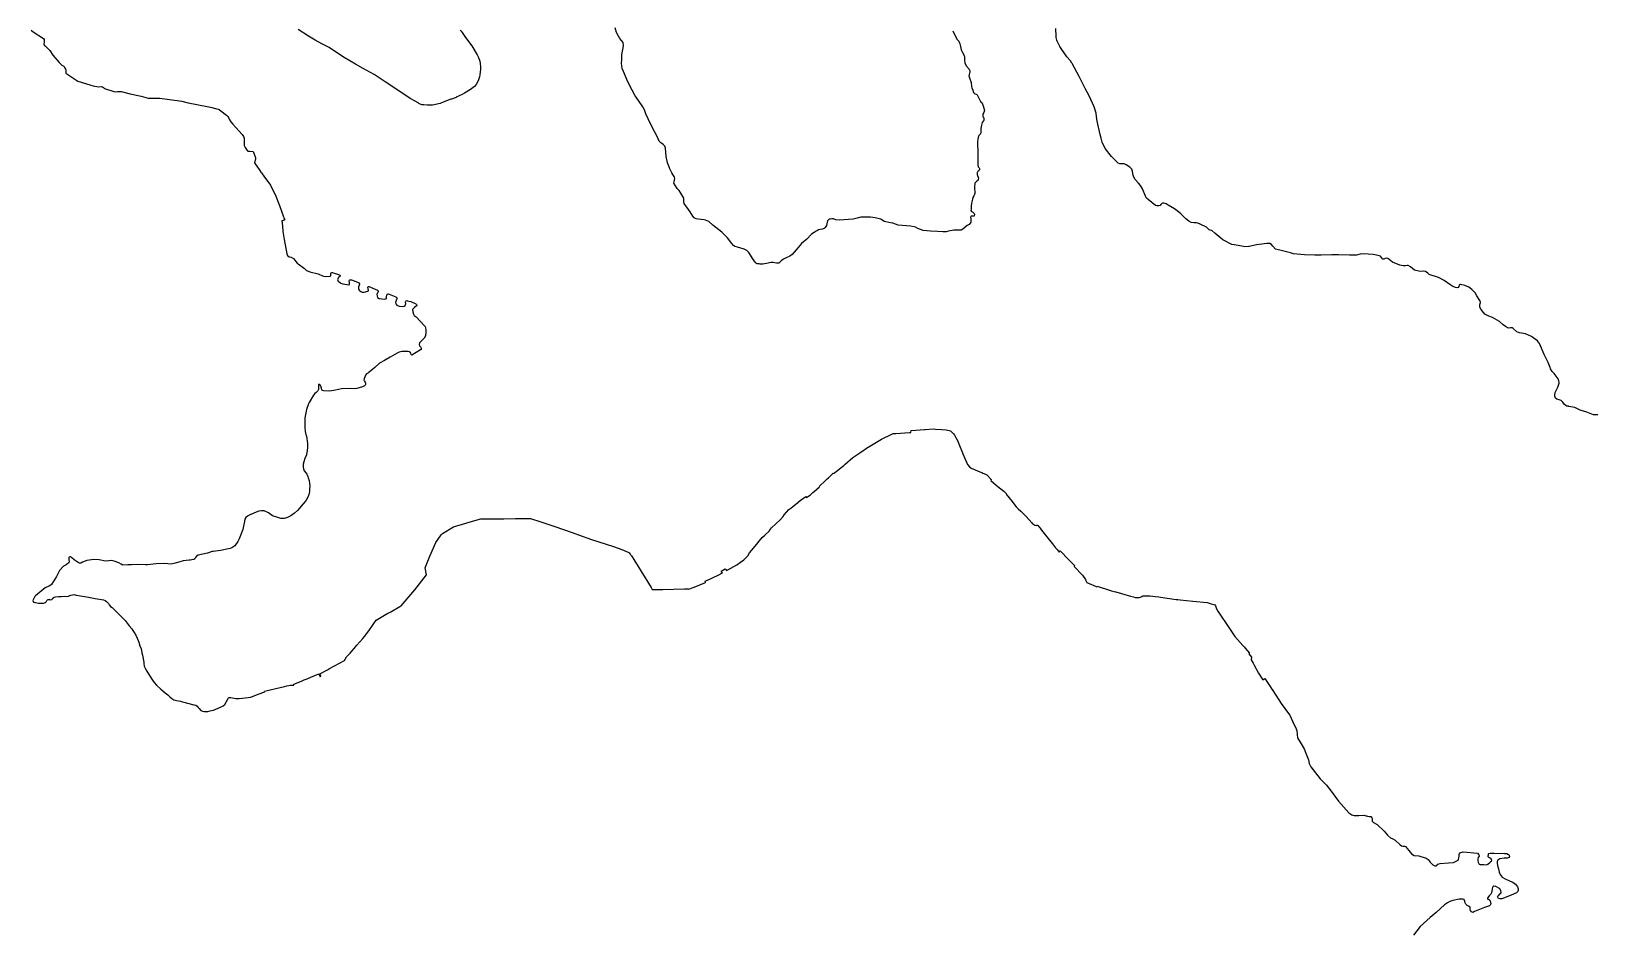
# Model space of a CAD drawing. Header units: inches. Extents: x 1341578 to 1502124, y 557203 to 748561.
# Drawn here: x 1451931 to 1455750, y 575036 to 577236 of the extents above; entities that cross this region are included whole.
import ezdxf

# ---------------------------------------------------------------- set-up
doc = ezdxf.new("R2010")
doc.units = ezdxf.units.IN
doc.header["$MEASUREMENT"] = 0
doc.layers.add('Zipcode', color=7, linetype='Continuous')

msp = doc.modelspace()

# ---------------------------------------------------------------- linework, layer by layer
at = {"layer": 'Zipcode'}
for points in [[(1451930.7, 577238.3), (1451935.5, 577234.7), (1451960.8, 577218.1), (1451962.5, 577215.4), (1451962.5, 577213.3), (1451962.1, 577210.5), (1451961.8, 577203.8), (1451961.7, 577203.4), (1451962.3, 577202.2), (1451962.5, 577201.8), (1451964.5, 577199.9), (1451967.6, 577196.9), (1451972.4, 577192.4), (1451975.9, 577188.6), (1451983.5, 577177.4), (1451998.6, 577159.6), (1452005.5, 577153.2), (1452010.2, 577150.1), (1452012.1, 577147.3), (1452014.2, 577143.1), (1452014.8, 577140.7), (1452014.8, 577137.6), (1452015.1, 577135.1), (1452015.3, 577133.6), (1452017.9, 577131.7), (1452044.5, 577113.4), (1452073.7, 577104.9), (1452076.6, 577104.1), (1452082.2, 577102.4), (1452095.3, 577100.3), (1452102.3, 577100.6), (1452104.4, 577100.2), (1452106.8, 577098.6), (1452109.9, 577095.9), (1452132.3, 577088.8), (1452136.5, 577088), (1452141, 577088.6), (1452145.1, 577088.6), (1452150.3, 577088.7), (1452172.2, 577083.1), (1452176.3, 577082.1), (1452199.1, 577077.2), (1452215.9, 577072.2), (1452244.8, 577072.6), (1452280.5, 577067.7), (1452286.8, 577066.9), (1452298.8, 577065.2), (1452314.4, 577061.2), (1452360.5, 577051.5), (1452368.3, 577049.9), (1452384.3, 577046.5), (1452387.7, 577045.5), (1452389.6, 577044.5), (1452390.6, 577044), (1452393.6, 577041.1), (1452407.3, 577031.1), (1452410.7, 577027.7), (1452412.2, 577024.7), (1452414.2, 577020.8), (1452418.3, 577014.4), (1452422.9, 577008.9), (1452430.1, 577000.8), (1452445.7, 576983.4), (1452448.8, 576978.8), (1452450.6, 576974.7), (1452451.1, 576970.8), (1452450.8, 576966.3), (1452450.7, 576959.6), (1452450.7, 576956.8), (1452452.9, 576952), (1452458, 576944.1), (1452459.7, 576943.1), (1452460.4, 576943.1), (1452464.7, 576943), (1452472.2, 576942.3), (1452472.9, 576941.8), (1452477.2, 576931.3), (1452477.7, 576928.6), (1452478.2, 576926.2), (1452478.2, 576924), (1452477.3, 576920.3), (1452476.6, 576918.7), (1452475.7, 576913.9), (1452489.2, 576895.3), (1452491.9, 576891.6), (1452492.9, 576890.2), (1452499, 576881.8), (1452515.5, 576859.7), (1452520.3, 576849.5), (1452526.6, 576837), (1452537, 576809.8), (1452546.7, 576782.7), (1452548, 576779.2), (1452549.8, 576774.6), (1452544.7, 576772.9), (1452543.1, 576772.4), (1452544.1, 576760.6), (1452545.4, 576746.5), (1452548.7, 576726.9), (1452555.1, 576692.3), (1452557, 576687.7), (1452561, 576684.8), (1452565.4, 576683.6), (1452571.1, 576680.3), (1452580.5, 576669.1), (1452582.8, 576667.4), (1452597.9, 576655.7), (1452603.4, 576651.6), (1452605.3, 576650.3), (1452610.9, 576648.1), (1452631.2, 576643.1), (1452641.9, 576638.5), (1452648.5, 576636.2), (1452660.6, 576637.2), (1452662.2, 576638.5), (1452662.5, 576640.3), (1452662.7, 576644.7), (1452663, 576645.4), (1452663.1, 576645.8), (1452664.8, 576646.5), (1452666.4, 576646.3), (1452670.6, 576645), (1452678.7, 576642.3), (1452683.8, 576640.5), (1452685.5, 576638.7), (1452685.6, 576637.7), (1452684.7, 576636.4), (1452682.2, 576635.2), (1452679.2, 576629.3), (1452679.6, 576626.6), (1452680.7, 576624.9), (1452682.7, 576623.3), (1452687.1, 576620.5), (1452692.2, 576618.3), (1452706.3, 576616.1), (1452707.8, 576617.2), (1452708.4, 576619.2), (1452708, 576622.1), (1452707.5, 576626), (1452708, 576627.7), (1452708.9, 576628.4), (1452710.3, 576628.8), (1452712.8, 576628.5), (1452731.6, 576620.8), (1452732.8, 576618.4), (1452732.9, 576617.5), (1452732.1, 576615.7), (1452729.9, 576611.1), (1452730.4, 576607), (1452731.9, 576603.4), (1452735.4, 576599.9), (1452739.4, 576598.3), (1452744.2, 576598.4), (1452753, 576600.4), (1452754.3, 576601.5), (1452754.6, 576603.1), (1452754, 576606), (1452753.1, 576610.1), (1452753.4, 576611.3), (1452754.4, 576612), (1452756.2, 576612), (1452759.4, 576610.9), (1452776.4, 576603.2), (1452778.1, 576601.8), (1452778.4, 576599.8), (1452778.4, 576599.2), (1452774.9, 576593.6), (1452775.3, 576588.7), (1452776.4, 576585.4), (1452780.6, 576583.2), (1452787.3, 576581.8), (1452792.7, 576581.5), (1452796.3, 576581.9), (1452798.3, 576583), (1452798.9, 576585.7), (1452799.3, 576591.6), (1452799.9, 576592.8), (1452801.2, 576593.9), (1452802.5, 576594.1), (1452805, 576593.5), (1452821.1, 576587), (1452824, 576584.9), (1452824.4, 576583.3), (1452824.1, 576582.4), (1452822.8, 576580), (1452821, 576575.8), (1452820.3, 576572.8), (1452821.2, 576569.6), (1452823.7, 576566.3), (1452829.3, 576563.9), (1452836.4, 576563.4), (1452841.6, 576564.3), (1452844.1, 576565.8), (1452845.1, 576567.8), (1452845.5, 576570), (1452845.3, 576573.8), (1452845.9, 576576.2), (1452846.8, 576577.3), (1452847.8, 576577.6), (1452849.8, 576577.3), (1452853.4, 576576.6), (1452858, 576575.3), (1452870, 576569.9), (1452872.1, 576567.8), (1452872.6, 576566.6), (1452872.4, 576565.8), (1452865.7, 576560.1), (1452862.1, 576555.9), (1452862.5, 576550.1), (1452864.3, 576544.6), (1452866.4, 576541.1), (1452871.2, 576537.7), (1452890.7, 576516.5), (1452892.7, 576514.2), (1452894.1, 576511.5), (1452894.5, 576506.3), (1452894.5, 576500.8), (1452893.4, 576491.2), (1452890.9, 576486), (1452879.5, 576474.2), (1452878.6, 576470.6), (1452879.1, 576467.5), (1452882.1, 576463.9), (1452883.5, 576460.5), (1452883.4, 576458.3), (1452881.5, 576457.1), (1452860.2, 576444.3), (1452858.7, 576445.7), (1452858.1, 576449), (1452856.5, 576451.5), (1452854.4, 576452.9), (1452851.5, 576453.4), (1452845.3, 576453.5), (1452839.3, 576453.6), (1452835.7, 576453.7), (1452829.8, 576452), (1452824.3, 576448.9), (1452807.2, 576439.3), (1452797.9, 576434.1), (1452793.4, 576431.6), (1452781.6, 576425.1), (1452781.3, 576424.9), (1452770.2, 576414.2), (1452764.3, 576409.3), (1452761.4, 576406.9), (1452755.4, 576401.9), (1452754.2, 576400.9), (1452749.5, 576398.8), (1452747.1, 576395.2), (1452743.6, 576386.8), (1452743.3, 576383.4), (1452743.8, 576382.7), (1452745.1, 576380.8), (1452746.7, 576378.1), (1452747.6, 576375.6), (1452747.5, 576372.8), (1452746.7, 576370.9), (1452744.9, 576369.3), (1452739.8, 576366.7), (1452725.7, 576363.3), (1452719.2, 576362.4), (1452711.4, 576362.8), (1452688.6, 576362.3), (1452673.6, 576359.1), (1452659.1, 576356.4), (1452645, 576357.4), (1452641.6, 576358.4), (1452641, 576359), (1452640.5, 576359.6), (1452639.4, 576363.5), (1452639, 576366.1), (1452636.5, 576372), (1452634.7, 576373), (1452633.3, 576373.4), (1452633, 576373.2), (1452632.5, 576371.6), (1452632.5, 576369.4), (1452632.7, 576364), (1452632.4, 576361.7), (1452632.2, 576360.8), (1452630.4, 576357.2), (1452628.7, 576354.8), (1452626.8, 576353.2), (1452623.7, 576351), (1452620, 576346.6), (1452609.3, 576328.4), (1452608.1, 576325.2), (1452602.7, 576311.4), (1452599.2, 576291.2), (1452598.8, 576276.3), (1452599.3, 576267.7), (1452600.2, 576258), (1452602.4, 576247.6), (1452602.7, 576246.1), (1452605.4, 576228.7), (1452605.4, 576219.4), (1452604.8, 576211), (1452603.9, 576206.6), (1452602.8, 576201.1), (1452599.4, 576191.9), (1452596.2, 576183.9), (1452595.3, 576177.9), (1452595.3, 576170.4), (1452595.6, 576166.8), (1452597.4, 576162), (1452602.3, 576155.7), (1452604, 576153.6), (1452605.1, 576152.2), (1452606.7, 576147.9), (1452607.5, 576144.6), (1452609.2, 576137.9), (1452610.6, 576130.1), (1452610.9, 576125.7), (1452611.1, 576123.7), (1452610.6, 576117.5), (1452610.2, 576110.8), (1452609.5, 576107.2), (1452608.8, 576104.7), (1452607.7, 576100.6), (1452602.4, 576090.3), (1452599.9, 576087.2), (1452581.1, 576064.7), (1452573.8, 576058.7), (1452564.7, 576052.1), (1452556.7, 576047.6), (1452548.4, 576045.3), (1452540, 576045.6), (1452530.7, 576048.9), (1452519.7, 576052.2), (1452510.2, 576059.1), (1452499.5, 576063.7), (1452492.9, 576064.1), (1452486.9, 576063.1), (1452479.8, 576060.7), (1452467.2, 576055), (1452466.5, 576054.7), (1452459.2, 576051.3), (1452455, 576048.1), (1452452.8, 576043.4), (1452451.3, 576037.8), (1452450, 576030.3), (1452447.5, 576018.3), (1452438.4, 575995.9), (1452435.1, 575989.4), (1452427.9, 575978.7), (1452420.5, 575974), (1452416.4, 575971.9), (1452393.2, 575967.5), (1452374.7, 575965), (1452373, 575964.7), (1452361.4, 575960.6), (1452338.5, 575955.6), (1452334.3, 575953.2), (1452332.2, 575949.8), (1452330.7, 575946.6), (1452328, 575945.1), (1452323.3, 575944.2), (1452319.1, 575943.8), (1452316.8, 575943.5), (1452302, 575941.9), (1452291.2, 575938.7), (1452282.1, 575936), (1452272.8, 575934.1), (1452256.4, 575935.5), (1452235.9, 575934.6), (1452214.3, 575932.3), (1452209.8, 575932.4), (1452189.3, 575932.6), (1452175.4, 575932.3), (1452167, 575932.2), (1452154.3, 575931.5), (1452150.3, 575933.7), (1452144.6, 575936.8), (1452133.4, 575941.1), (1452126.4, 575942.7), (1452120.4, 575942.3), (1452112.4, 575940.8), (1452096.4, 575944.2), (1452083.3, 575944.9), (1452066.8, 575943.1), (1452056.1, 575938.3), (1452051.6, 575936.6), (1452048.3, 575936.5), (1452045.6, 575937.7), (1452035.9, 575944.7), (1452030.1, 575949.6), (1452027.1, 575951.7), (1452024.8, 575952), (1452023, 575950.9), (1452022.3, 575950.2), (1452022.4, 575948.1), (1452022.8, 575944.4), (1452023.5, 575940.2), (1452022.6, 575937.3), (1452020.4, 575935), (1452016.4, 575932.4), (1452009.2, 575928.9), (1452000, 575918), (1451992.4, 575903.8), (1451979.9, 575883.7), (1451975.9, 575880.9), (1451973.9, 575879.9), (1451965, 575875.6), (1451941.3, 575856.2), (1451939.8, 575854.5), (1451938.9, 575853.5), (1451934.6, 575845.2), (1451934.4, 575844.8), (1451936.4, 575840.6), (1451936.8, 575840.6), (1451948.1, 575838.8), (1451950.3, 575838.8), (1451961, 575838.8), (1451965.4, 575839.7), (1451967.2, 575841.6), (1451968.8, 575844.9), (1451969.6, 575845.8), (1451970.3, 575846.6), (1451972.3, 575847.6), (1451974.6, 575847.6), (1451974.9, 575847.5), (1451978, 575846.7), (1451981.2, 575847.6), (1451983.1, 575850.1), (1451983.3, 575850.3), (1451984.4, 575851.6), (1451986.5, 575853.4), (1451989.6, 575854.2), (1451997.1, 575854.4), (1452004.4, 575854.9), (1452012.2, 575855.5), (1452016.9, 575855.1), (1452021.3, 575855.9), (1452025.1, 575857.3), (1452027.2, 575858.1), (1452031.2, 575859), (1452035.4, 575859.5), (1452040.8, 575858.3), (1452046.2, 575857.4), (1452061, 575854.8), (1452070.7, 575853.1), (1452086.7, 575849.9), (1452106.8, 575846.6), (1452111.5, 575845.1), (1452114.9, 575842.5), (1452118.2, 575838.6), (1452119.1, 575837.3), (1452120.9, 575834.5), (1452124.6, 575830.4), (1452128.1, 575827.5), (1452156.3, 575799.9), (1452159.8, 575796.5), (1452170.2, 575783), (1452176, 575776), (1452179.2, 575771.6), (1452182.2, 575766.7), (1452185.9, 575760.6), (1452189.7, 575752.9), (1452193.1, 575743.4), (1452196.3, 575734.3), (1452198.8, 575727.3), (1452200.1, 575723), (1452200.9, 575717.1), (1452202.1, 575711.3), (1452205.4, 575694.6), (1452205.6, 575689.4), (1452206.3, 575686.2), (1452206.6, 575684.6), (1452206.8, 575684.2), (1452209.7, 575678.3), (1452212.7, 575672.3), (1452219.4, 575661.8), (1452225.2, 575652.7), (1452226.8, 575650.7), (1452231.1, 575645), (1452237, 575637.9), (1452247.3, 575628.7), (1452258.1, 575619.8), (1452258.1, 575619.8), (1452264.6, 575614.5), (1452268.9, 575610), (1452274, 575605.5), (1452278.8, 575602.3), (1452285.4, 575600.5), (1452295.1, 575599), (1452300.5, 575597.5), (1452327.8, 575590.4), (1452332.5, 575589.1), (1452335.8, 575586.7), (1452338.7, 575583.6), (1452340.7, 575581.2), (1452341.1, 575580.8), (1452344.6, 575576.1), (1452348.8, 575574.3), (1452353.5, 575573.8), (1452357.7, 575573.9), (1452362, 575574.1), (1452367.5, 575575.2), (1452371, 575575.9), (1452375.6, 575576.8), (1452393.3, 575584.5), (1452399.9, 575587.6), (1452403.2, 575591.3), (1452411.5, 575605.9), (1452412.6, 575607.2), (1452415, 575607.8), (1452417.9, 575607.8), (1452422.1, 575607.1), (1452430.7, 575605.6), (1452438.2, 575605.2), (1452460.9, 575608.4), (1452465.4, 575608.8), (1452466.4, 575609.1), (1452471.1, 575610.3), (1452484.8, 575615.9), (1452501, 575621.5), (1452500.5, 575623.1), (1452528.5, 575630.1), (1452549.5, 575635.2), (1452554.7, 575636.2), (1452560.3, 575637.3), (1452563.9, 575637.9), (1452564.1, 575637.9), (1452572.2, 575637.9), (1452572.2, 575640.5), (1452572.2, 575640.7), (1452591.2, 575648.2), (1452597, 575651), (1452604.5, 575653.9), (1452613.7, 575657.7), (1452633.3, 575666), (1452636.2, 575658.7), (1452638.4, 575660.2), (1452636, 575665.7), (1452654, 575675.5), (1452659.5, 575678.5), (1452696.3, 575698.4), (1452701.1, 575707.1), (1452708.1, 575714.5), (1452709.6, 575716.2), (1452713.7, 575721), (1452719.7, 575728.1), (1452726.1, 575736.2), (1452740.5, 575752), (1452744.4, 575756.9), (1452755.3, 575770.6), (1452764, 575783.6), (1452767.2, 575788.4), (1452773, 575797.2), (1452801.7, 575813.7), (1452803.8, 575814.9), (1452808.8, 575817.7), (1452830.7, 575830), (1452834.4, 575831.6), (1452867.3, 575871.3), (1452896.2, 575907.7), (1452892.8, 575925.1), (1452904, 575953.5), (1452918.6, 575986.7), (1452931.7, 576005.6), (1452935.3, 576008.3), (1452961.9, 576025.1), (1452992.2, 576033.8), (1453008.9, 576038.7), (1453029.3, 576044.5), (1453033.1, 576044.8), (1453084.9, 576044.9), (1453113.9, 576045.2), (1453150, 576045.6), (1453175.9, 576037.4), (1453209.6, 576026), (1453252, 576011.1), (1453258.4, 576008.8), (1453267.7, 576005.5), (1453299, 575994.4), (1453353, 575976.6), (1453373, 575969.7), (1453390.7, 575962.5), (1453391.6, 575961.4), (1453393.8, 575958.3), (1453394.1, 575958), (1453395.3, 575956.7), (1453396.3, 575954.9), (1453396.8, 575954.1), (1453398.3, 575951.9), (1453402.5, 575945.3), (1453413.3, 575928), (1453416, 575923.8), (1453419.8, 575917.8), (1453445.2, 575876.8), (1453447.2, 575871.6), (1453466.8, 575872), (1453472.4, 575872.2), (1453473.6, 575872.2), (1453526.8, 575873.4), (1453535.4, 575873.6), (1453537.4, 575872.5), (1453545.2, 575875.7), (1453549.8, 575877.5), (1453577.8, 575889), (1453577.2, 575891.9), (1453592.9, 575899.2), (1453596.8, 575901), (1453608.9, 575906.6), (1453619, 575912.4), (1453617.6, 575914.5), (1453616.3, 575916.6), (1453626.1, 575922.7), (1453627.3, 575920.8), (1453628.9, 575918), (1453629.1, 575918.1), (1453632.7, 575920.2), (1453654.5, 575932.5), (1453663, 575938.3), (1453671.6, 575944), (1453681.1, 575954), (1453685.6, 575961.8), (1453689.9, 575967), (1453703.4, 575982.7), (1453709.2, 575989.6), (1453716.2, 575998.5), (1453722.8, 576004.8), (1453733.7, 576015.5), (1453733.8, 576015.6), (1453739, 576022.3), (1453759.9, 576042.1), (1453767.2, 576050.4), (1453770.2, 576053.9), (1453781.5, 576067.2), (1453785.9, 576070.7), (1453803.3, 576084.5), (1453804.3, 576085.3), (1453809.2, 576089.1), (1453822.8, 576099.1), (1453824.4, 576096.8), (1453834.1, 576103.5), (1453839.8, 576108.5), (1453843.3, 576111.6), (1453856.3, 576122.8), (1453855.2, 576123.9), (1453870.7, 576138.3), (1453874.7, 576142), (1453877.8, 576145), (1453889.2, 576155.9), (1453890.4, 576154.9), (1453900, 576162.3), (1453909.3, 576169.8), (1453915.4, 576174.8), (1453919, 576177.7), (1453937.7, 576194.5), (1453954.6, 576205.6), (1453958.1, 576208.1), (1453962.1, 576210.8), (1453971.4, 576217.2), (1454008, 576239.5), (1454033.2, 576251.6), (1454036.1, 576252.7), (1454038.4, 576252.9), (1454042.9, 576253.2), (1454076.3, 576255.7), (1454079.7, 576255.4), (1454079.9, 576260), (1454113.1, 576263), (1454114.2, 576263), (1454134.5, 576264.1), (1454134.5, 576264.1), (1454139.6, 576263.8), (1454153.9, 576263), (1454165.8, 576262.2), (1454176.1, 576259.4), (1454178.5, 576257.2), (1454183.2, 576252.4), (1454186.1, 576249.3), (1454193.3, 576236), (1454198.4, 576224), (1454205.6, 576205.4), (1454206.6, 576203.1), (1454209.6, 576196.2), (1454217.7, 576177.5), (1454222.4, 576171.8), (1454226.9, 576168.5), (1454251.9, 576157.6), (1454252.6, 576157.4), (1454255.4, 576156.1), (1454261.7, 576153.4), (1454265, 576152), (1454275.8, 576140.4), (1454274.5, 576138), (1454287.5, 576126.9), (1454291.8, 576123.3), (1454306.2, 576112.2), (1454312.7, 576105.3), (1454312.3, 576104.8), (1454326.5, 576087.2), (1454328.7, 576084.4), (1454337, 576073.9), (1454337.8, 576072.8), (1454339.3, 576071.2), (1454341.3, 576069.2), (1454348, 576063.4), (1454361.2, 576050.5), (1454374.5, 576034.6), (1454376.4, 576032.4), (1454379.4, 576030.8), (1454382.5, 576029.2), (1454385.2, 576028.6), (1454387, 576029.4), (1454389, 576029.1), (1454389.6, 576028.3), (1454389.7, 576028.3), (1454395, 576021.6), (1454398.9, 576016.6), (1454411.6, 576000.6), (1454425.4, 575983.2), (1454432.9, 575973.8), (1454436.4, 575969.5), (1454441.3, 575963.3), (1454444.3, 575966), (1454465.6, 575944.2), (1454469.3, 575940.5), (1454479, 575930.5), (1454477.9, 575928.1), (1454498.4, 575906.8), (1454505.6, 575896.2), (1454506.7, 575893.8), (1454508.9, 575889.3), (1454520.6, 575884.3), (1454525, 575882.4), (1454534, 575878.6), (1454534.4, 575879.8), (1454569.7, 575868.9), (1454579.2, 575865.9), (1454579.7, 575865.8), (1454616.2, 575855.7), (1454623.1, 575853.9), (1454627.5, 575852.7), (1454633, 575852.2), (1454637.1, 575852.4), (1454640.6, 575853.1), (1454643.4, 575854.6), (1454646.4, 575856.2), (1454662.9, 575856.5), (1454670.8, 575855.6), (1454676.2, 575855), (1454685.2, 575854), (1454689.6, 575853.5), (1454727.8, 575847.7), (1454731.5, 575847.3), (1454736.9, 575846.7), (1454768.5, 575843), (1454803.5, 575839.8), (1454813.1, 575837), (1454819.3, 575835.2), (1454822, 575834.4), (1454823.9, 575832.2), (1454824.6, 575829.8), (1454825.9, 575824.6), (1454829.4, 575819.3), (1454857.4, 575776.8), (1454870.8, 575756.8), (1454890.4, 575735.1), (1454894.2, 575730.9), (1454896.2, 575728.7), (1454906.9, 575716.5), (1454904.9, 575714.9), (1454911.3, 575706.9), (1454911.2, 575705.6), (1454910.3, 575701.3), (1454910.6, 575700), (1454915.2, 575691.8), (1454917.8, 575687.3), (1454928.9, 575667.5), (1454939.2, 575651.3), (1454943.7, 575654.8), (1454956.8, 575634.7), (1454959.4, 575630.7), (1454963.2, 575624.9), (1454984.3, 575593.1), (1455002, 575569), (1455005.2, 575564.5), (1455014.6, 575543.2), (1455019, 575535.5), (1455022.5, 575527.3), (1455023.4, 575517.7), (1455023.9, 575509.7), (1455025, 575507.9), (1455027.9, 575503.1), (1455040.1, 575482.9), (1455044.3, 575472.1), (1455050.4, 575455.5), (1455052.6, 575446.5), (1455056.2, 575438.4), (1455079.6, 575409.7), (1455094.4, 575393.7), (1455106.1, 575379.3), (1455123.8, 575354.5), (1455148.9, 575326.5), (1455156.4, 575321.1), (1455159.2, 575320.3), (1455162.4, 575319.4), (1455173.9, 575319.6), (1455186.7, 575320.7), (1455191, 575319.3), (1455192.5, 575318.7), (1455194.9, 575317.8), (1455198.7, 575317.2), (1455200.9, 575317.3), (1455203, 575317.2), (1455204.4, 575316.2), (1455205.7, 575314.2), (1455206.1, 575312.7), (1455206.4, 575309), (1455206.5, 575305.9), (1455207.6, 575304), (1455209.4, 575302.8), (1455218.4, 575298.1), (1455235.2, 575281.2), (1455244, 575271.3), (1455250.7, 575264.9), (1455256.4, 575262.7), (1455262.8, 575259.1), (1455274.6, 575248), (1455277.6, 575245.8), (1455281.2, 575245), (1455285.3, 575244.6), (1455288, 575243.7), (1455295.5, 575234.4), (1455302.6, 575226), (1455308.9, 575222.3), (1455320, 575221.1), (1455338.5, 575215.2), (1455342.8, 575212.1), (1455348, 575206), (1455354.4, 575199.4), (1455359, 575196.6), (1455362.6, 575196.6), (1455364.5, 575197.8), (1455366.9, 575200.7), (1455372.2, 575202.5), (1455392.5, 575203.8), (1455404.7, 575205.2), (1455416.1, 575210.8), (1455417.4, 575213.1), (1455418.5, 575219.4), (1455419.1, 575224.5), (1455420.6, 575228.1), (1455422.5, 575229.7), (1455425.7, 575230.5), (1455428.5, 575230.6), (1455463.5, 575227.4), (1455467.1, 575223.9), (1455467.7, 575222.2), (1455467.5, 575220), (1455465.4, 575216.8), (1455464.4, 575214.1), (1455464, 575213.1), (1455464, 575210.1), (1455464.1, 575209.3), (1455465, 575205.5), (1455467.5, 575201), (1455470, 575200), (1455479.3, 575199.6), (1455485.4, 575199.4), (1455489, 575200.8), (1455494.2, 575205.6), (1455496.2, 575207.3), (1455497.5, 575208.5), (1455498.2, 575210.9), (1455497.9, 575211.8), (1455497.3, 575213.7), (1455494.7, 575215.7), (1455491.5, 575217.4), (1455489.9, 575219.1), (1455489.6, 575221.4), (1455490.1, 575223.6), (1455490.7, 575226.2), (1455491.5, 575227.1), (1455494.2, 575227.6), (1455496.6, 575227.6), (1455504, 575227.5), (1455529.3, 575226.9), (1455535.5, 575226.6), (1455539.2, 575224.8), (1455541.2, 575222.4), (1455541.6, 575219.7), (1455540.8, 575217.5), (1455538.8, 575216.5), (1455535.7, 575215.7), (1455528.6, 575215.1), (1455518.5, 575214), (1455513.4, 575210.2), (1455511.6, 575207.4), (1455511.7, 575203), (1455512.4, 575197.9), (1455514.7, 575189.2), (1455516.4, 575181.6), (1455518.8, 575175.3), (1455523.9, 575169.4), (1455529.6, 575166.1), (1455543.4, 575159.4), (1455549.7, 575156.9), (1455556.1, 575152.3), (1455561, 575145.3), (1455563, 575140.6), (1455563.1, 575136.4), (1455562.4, 575134), (1455558.5, 575130.9), (1455545.8, 575124.8), (1455523.3, 575116.4), (1455517.9, 575116.3), (1455515.1, 575117.2), (1455513.5, 575119.8), (1455513.4, 575121.9), (1455514.4, 575124.1), (1455516.4, 575126.3), (1455518.5, 575128.2), (1455520.4, 575130.3), (1455521.1, 575132.3), (1455520.8, 575135.8), (1455519.1, 575139.5), (1455517, 575141.3), (1455508, 575146.4), (1455504.1, 575147.1), (1455502.4, 575147), (1455500.8, 575145.4), (1455500.1, 575143.6), (1455499.4, 575140.3), (1455498.7, 575134.7), (1455497.8, 575130.6), (1455496, 575127.2), (1455492.4, 575123.6), (1455488.8, 575119.4), (1455488, 575117.6), (1455488.2, 575116.4), (1455489.1, 575115.5), (1455490.4, 575115.1), (1455493.2, 575113.4), (1455493.9, 575112.7), (1455495.4, 575107.9), (1455496, 575105.1), (1455495.6, 575101.9), (1455494.9, 575100.4), (1455492.8, 575099.2), (1455480.4, 575094.6), (1455456.6, 575084.9), (1455452.2, 575082.8), (1455450.9, 575083.5), (1455449.1, 575084.4), (1455446.8, 575087.7), (1455445.9, 575091.1), (1455445.6, 575093.9), (1455445.4, 575095.8), (1455443.6, 575097.3), (1455438.1, 575099.8), (1455434.9, 575102.8), (1455432.4, 575107.7), (1455432.4, 575111.8), (1455431.3, 575113.2), (1455430.7, 575114.1), (1455427.7, 575115.3), (1455423.1, 575115.6), (1455418.6, 575115.3), (1455403, 575111.9), (1455395.9, 575109.6), (1455390.1, 575106.2), (1455383.3, 575101.4), (1455362.3, 575082.5), (1455347.8, 575070.2), (1455323.8, 575048.5), (1455307.1, 575027.1)], [(1452978.2, 577238.3), (1452980.8, 577235.6), (1452983.4, 577232.9), (1452991.6, 577220.1), (1453006.6, 577199.9), (1453019.7, 577178), (1453023.6, 577171.4), (1453026.5, 577162.7), (1453027.3, 577156.8), (1453028.4, 577149), (1453028.3, 577143), (1453026.7, 577129.5), (1453025.9, 577124), (1453024.3, 577119.6), (1453022.8, 577114.7), (1453017.4, 577105.3), (1453013.5, 577100.7), (1453003.4, 577093.8), (1452989, 577084.3), (1452983.3, 577081.5), (1452975.8, 577077.8), (1452968.8, 577074.3), (1452968.7, 577074.2), (1452957, 577070.2), (1452955.7, 577069.8), (1452937.2, 577062.2), (1452929.3, 577059.4), (1452910.6, 577055.5), (1452903, 577055.2), (1452897.9, 577055.2), (1452890, 577055.6), (1452885.1, 577056.3), (1452879.3, 577058.8), (1452877.5, 577059.6), (1452875.9, 577060.5), (1452868.2, 577064.8), (1452856.4, 577071.5), (1452821.4, 577094.7), (1452795.2, 577111.9), (1452768.7, 577129.7), (1452741.9, 577144.8), (1452723, 577155.7), (1452695.1, 577171.9), (1452673.6, 577185.2), (1452658.5, 577195.8), (1452640.4, 577204.8), (1452624.1, 577214), (1452607.8, 577224.1), (1452583, 577240.3)], [(1454182.3, 577236.6), (1454192, 577216.4), (1454196.8, 577211.4), (1454199.1, 577204.6), (1454200.5, 577198.7), (1454202.2, 577190.5), (1454205.8, 577183.8), (1454209.8, 577176.6), (1454210.6, 577172.6), (1454210.6, 577166.1), (1454211.3, 577157.9), (1454215.7, 577150.4), (1454221.6, 577143.4), (1454222.8, 577140.6), (1454223.4, 577139.3), (1454223.4, 577136.9), (1454223.1, 577135.2), (1454222.7, 577133.5), (1454221.8, 577130.3), (1454221.3, 577127.1), (1454222.4, 577121.9), (1454226.4, 577110.2), (1454227.7, 577100.8), (1454228.4, 577097.7), (1454230.5, 577091.8), (1454232.4, 577086.4), (1454234.7, 577083.3), (1454236.8, 577082.7), (1454238.6, 577082.2), (1454240.6, 577081.6), (1454241.7, 577080.1), (1454249.3, 577064.1), (1454252.6, 577061.6), (1454256.4, 577053.8), (1454258.9, 577042.4), (1454258, 577037.5), (1454255.6, 577032.8), (1454254.8, 577028), (1454255.3, 577026.9), (1454257.3, 577023.9), (1454257.9, 577020.4), (1454257.5, 577017.8), (1454256.3, 577016), (1454253.8, 577012.5), (1454251.9, 577006.1), (1454250.6, 576997.9), (1454250.1, 576989), (1454249.1, 576985.1), (1454245.8, 576980.7), (1454245.6, 576980.5), (1454243.7, 576976.6), (1454242.8, 576971.2), (1454242.1, 576966.7), (1454242.1, 576959.1), (1454242.2, 576957.3), (1454242.6, 576944.9), (1454243, 576908.7), (1454243.7, 576904.4), (1454246.1, 576901.7), (1454246.9, 576900.3), (1454246.9, 576897.4), (1454246.6, 576896), (1454245.3, 576894.9), (1454243.3, 576892.7), (1454242.1, 576891.1), (1454241.7, 576890.5), (1454241, 576888.2), (1454241.4, 576885.5), (1454242, 576883.7), (1454242.2, 576883.2), (1454243.7, 576879.4), (1454244.5, 576876.9), (1454244.2, 576873.7), (1454243.5, 576872.2), (1454241.3, 576870), (1454240.7, 576869.4), (1454237.9, 576867.1), (1454235.5, 576864.3), (1454234.7, 576855), (1454235, 576849.9), (1454235.6, 576844.7), (1454235.7, 576839.5), (1454235.1, 576836.6), (1454233.6, 576833.6), (1454231.1, 576829.3), (1454229.8, 576825.7), (1454227.4, 576815.9), (1454227, 576808.4), (1454226.7, 576801.1), (1454226.2, 576797.9), (1454227.3, 576795.4), (1454230.4, 576793.4), (1454233.3, 576791.5), (1454234.4, 576790.5), (1454234.5, 576787.7), (1454234.2, 576784.9), (1454233.4, 576784.2), (1454230.9, 576784), (1454226.8, 576783.9), (1454225.6, 576782.3), (1454225.4, 576781.3), (1454226, 576777.8), (1454226.2, 576775.3), (1454226, 576771.6), (1454225.5, 576769.5), (1454223.9, 576767.1), (1454222, 576764), (1454217.3, 576760.8), (1454206.5, 576751.8), (1454202.1, 576750.1), (1454200.8, 576750), (1454192, 576749.9), (1454190.6, 576749.9), (1454184.6, 576749.9), (1454171.6, 576747.3), (1454165.4, 576745.3), (1454157.7, 576745.5), (1454144.2, 576746.2), (1454127.7, 576747.5), (1454109.2, 576749.1), (1454096.5, 576754.2), (1454090.6, 576756.9), (1454087.3, 576757.7), (1454078.8, 576759.7), (1454048.6, 576762), (1454035.4, 576766.7), (1454029.8, 576767.4), (1454014.3, 576771.1), (1454005.7, 576776.7), (1453992.2, 576779.6), (1453980.4, 576781.8), (1453957, 576781.5), (1453947.9, 576779.4), (1453938.7, 576776.9), (1453904, 576774.4), (1453896.3, 576775.4), (1453890.8, 576777.6), (1453886.3, 576777.6), (1453882.4, 576777), (1453879.9, 576776.5), (1453877, 576774.5), (1453875.8, 576772.6), (1453874.9, 576769), (1453873.2, 576761.3), (1453870, 576755.9), (1453867.7, 576753.7), (1453862.8, 576752.5), (1453857.5, 576751.4), (1453853.5, 576750.6), (1453851.2, 576749.3), (1453847.9, 576747.6), (1453842.8, 576744.2), (1453837, 576740), (1453825.1, 576727.6), (1453812.5, 576717.3), (1453803.9, 576707.4), (1453789.1, 576690.5), (1453784, 576686.3), (1453773.4, 576681.5), (1453768, 576679.2), (1453762.9, 576674.8), (1453756.7, 576669.5), (1453750.9, 576668.9), (1453750.9, 576668.9), (1453746.5, 576669.7), (1453742.7, 576670.5), (1453737.6, 576670.5), (1453731.2, 576669.1), (1453717.8, 576666.8), (1453711.3, 576667.1), (1453708.6, 576667.2), (1453704.1, 576667.9), (1453702.4, 576668.6), (1453700.7, 576670.1), (1453696.6, 576674.5), (1453694.8, 576677.3), (1453693.5, 576679.4), (1453693.5, 576679.4), (1453683.3, 576695.2), (1453678.8, 576700.1), (1453671.9, 576703.2), (1453655.7, 576708.3), (1453649.4, 576710.2), (1453645.8, 576712.1), (1453642.2, 576717), (1453631.6, 576731.1), (1453617.4, 576744.5), (1453595.6, 576762.3), (1453585.6, 576770.9), (1453577.7, 576774), (1453574.7, 576775.1), (1453559.6, 576776.3), (1453554.8, 576777.1), (1453550.1, 576779.9), (1453546.4, 576783.8), (1453540.2, 576794.4), (1453525.4, 576815.2), (1453524.7, 576818.6), (1453524.5, 576823.2), (1453525.2, 576828), (1453517.8, 576840.4), (1453513.7, 576846.4), (1453508.3, 576851.8), (1453500.7, 576864.5), (1453500.9, 576867.8), (1453502, 576872), (1453502.6, 576875.9), (1453502, 576878.9), (1453495.1, 576889.5), (1453490.2, 576901.3), (1453489.7, 576902.3), (1453484.9, 576913.9), (1453481.7, 576929.5), (1453480.4, 576950.4), (1453478.2, 576955), (1453474.5, 576959.1), (1453469.9, 576962.1), (1453468.6, 576963), (1453467.7, 576963.7), (1453466.6, 576964.5), (1453464.8, 576967.2), (1453460, 576979), (1453447.8, 577001.3), (1453437.3, 577022), (1453432.3, 577034.3), (1453428.9, 577043.5), (1453424.4, 577050.8), (1453414.1, 577066.7), (1453405.7, 577077.7), (1453398.8, 577091.6), (1453388, 577111.9), (1453377.7, 577137.2), (1453374.4, 577144.7), (1453373.1, 577151.1), (1453372.8, 577157.9), (1453373.2, 577166.2), (1453373.1, 577172), (1453373.3, 577174.5), (1453373.7, 577178), (1453377.8, 577200.4), (1453376.4, 577208.3), (1453368.8, 577218.1), (1453365.6, 577223.7), (1453360.6, 577232.4), (1453357.1, 577244.4)], [(1455757.6, 576298.4), (1455747.2, 576298.7), (1455731, 576305), (1455714.2, 576310.3), (1455711.2, 576311.8), (1455701.5, 576316.8), (1455686.7, 576319.3), (1455685.7, 576319.5), (1455681.6, 576319.7), (1455680.1, 576320.3), (1455675.1, 576324.5), (1455671.9, 576329.5), (1455669.9, 576331.9), (1455668.8, 576333.1), (1455667.9, 576333.4), (1455663.1, 576334.9), (1455657.7, 576336.9), (1455654.4, 576339.2), (1455652.6, 576343.9), (1455652.6, 576348.3), (1455653.2, 576352.1), (1455653.3, 576352.9), (1455654.7, 576356.7), (1455656.3, 576359.4), (1455659.8, 576366.3), (1455663.1, 576375.7), (1455663.3, 576378.3), (1455662.6, 576381.5), (1455660.4, 576386.2), (1455658.3, 576390.1), (1455650.7, 576399.3), (1455646.2, 576404.1), (1455641.8, 576410.7), (1455640.7, 576414.1), (1455636.5, 576426.2), (1455626.9, 576444.7), (1455626.5, 576445.8), (1455615.1, 576473.2), (1455609.8, 576479.4), (1455602.1, 576485), (1455595.3, 576489.6), (1455580.8, 576496.7), (1455566.4, 576498.7), (1455566, 576498.8), (1455563.7, 576499.8), (1455563.6, 576499.8), (1455559.5, 576501.6), (1455550.8, 576509.8), (1455548, 576511.3), (1455544.1, 576511.1), (1455539.3, 576510.7), (1455531.7, 576514), (1455526.4, 576518.2), (1455517.1, 576526.3), (1455500.4, 576536.1), (1455491, 576539.9), (1455486.2, 576541.8), (1455481.8, 576544.8), (1455475.1, 576552.9), (1455473.7, 576554.8), (1455471.1, 576558.2), (1455469.6, 576562.3), (1455469, 576566.6), (1455469.7, 576570.6), (1455470.7, 576573.4), (1455470.3, 576577.1), (1455469.5, 576578.2), (1455461.9, 576589.5), (1455457.6, 576597), (1455454, 576600.8), (1455450.1, 576605), (1455442.6, 576610.6), (1455432.3, 576614.5), (1455421.7, 576617.1), (1455421.4, 576617), (1455420.5, 576616.8), (1455418.9, 576615.5), (1455418, 576612.1), (1455416.7, 576610), (1455414.3, 576608.8), (1455409.8, 576609.5), (1455403.7, 576612.3), (1455395.7, 576616.7), (1455382.5, 576627.1), (1455368.1, 576634.5), (1455345.7, 576641.2), (1455342.1, 576644.4), (1455336.3, 576648.6), (1455331.4, 576649.3), (1455323.4, 576649.1), (1455309.7, 576652.1), (1455300, 576660.5), (1455294.2, 576663.7), (1455291.6, 576663.8), (1455287.6, 576662.8), (1455282, 576662.6), (1455273.8, 576664.6), (1455255.6, 576671.4), (1455248.1, 576677.8), (1455244.4, 576680.8), (1455240.6, 576681.5), (1455238, 576680.7), (1455235, 576679.3), (1455232.5, 576679.2), (1455231.4, 576679.6), (1455228.9, 576683), (1455226.2, 576686.2), (1455217.2, 576688.7), (1455208.3, 576690.1), (1455184, 576691.6), (1455177.1, 576691.4), (1455168.2, 576689), (1455150.7, 576688.3), (1455124.1, 576689.2), (1455108, 576689.8), (1455081.4, 576688.3), (1455066.1, 576688.5), (1455040.8, 576689.7), (1455013.7, 576691.8), (1455006.5, 576694.6), (1454977.4, 576701.5), (1454970, 576703.2), (1454963.7, 576710.5), (1454960.6, 576715.1), (1454956.2, 576717.1), (1454949.2, 576716.9), (1454948.7, 576716.8), (1454930.5, 576714.9), (1454923.5, 576713.9), (1454905.5, 576709.9), (1454905.1, 576709.8), (1454895.4, 576709.4), (1454891.9, 576710), (1454869.8, 576714), (1454869.1, 576714.1), (1454863.2, 576715.1), (1454841.6, 576726.4), (1454821.7, 576742.2), (1454814.8, 576748.6), (1454810.5, 576749.5), (1454808, 576750.4), (1454801.3, 576756.8), (1454785.7, 576764.4), (1454780, 576767.1), (1454777.2, 576767.9), (1454773.4, 576767.6), (1454770.9, 576767.3), (1454764.4, 576768.2), (1454758.3, 576771.4), (1454750.9, 576777.1), (1454739.1, 576789.6), (1454733.2, 576794.6), (1454723.5, 576801.5), (1454708.3, 576810.9), (1454703.4, 576814), (1454697.1, 576816), (1454694, 576816), (1454692.2, 576814.7), (1454691, 576813.2), (1454690.4, 576812.4), (1454688, 576810.4), (1454685.4, 576809.4), (1454681.3, 576809), (1454680, 576809.4), (1454677, 576810.2), (1454659.1, 576824.5), (1454655.2, 576827.6), (1454652.5, 576832.8), (1454645.3, 576850.8), (1454640.4, 576858.7), (1454635.7, 576864.9), (1454627.5, 576873.8), (1454623.8, 576879.3), (1454622.6, 576883.9), (1454621.7, 576888.6), (1454620.9, 576894.3), (1454620.9, 576894.3), (1454619, 576898.7), (1454615.9, 576902.4), (1454614.6, 576904), (1454605.7, 576909.1), (1454600.2, 576911.5), (1454595.2, 576912), (1454590.1, 576911.9), (1454585.4, 576913.8), (1454576.9, 576922.2), (1454569.6, 576929.9), (1454553.7, 576949.6), (1454546.9, 576964.5), (1454544.3, 576974.4), (1454542, 576983.2), (1454534.3, 577016.2), (1454532.8, 577027.6), (1454531.9, 577036), (1454526.8, 577050.9), (1454514.9, 577078.3), (1454505.3, 577095.6), (1454490.7, 577125.5), (1454473.3, 577156.8), (1454473, 577157.4), (1454469, 577163.7), (1454460.6, 577173.4), (1454443.5, 577198.8), (1454436.5, 577211.6), (1454435.7, 577214), (1454434.8, 577217.4), (1454434.6, 577220.8), (1454434, 577231.1), (1454433.7, 577235.5), (1454433.9, 577242.6)]]:
    msp.add_lwpolyline(points, dxfattribs=at)

doc.saveas('drawing.dxf')
